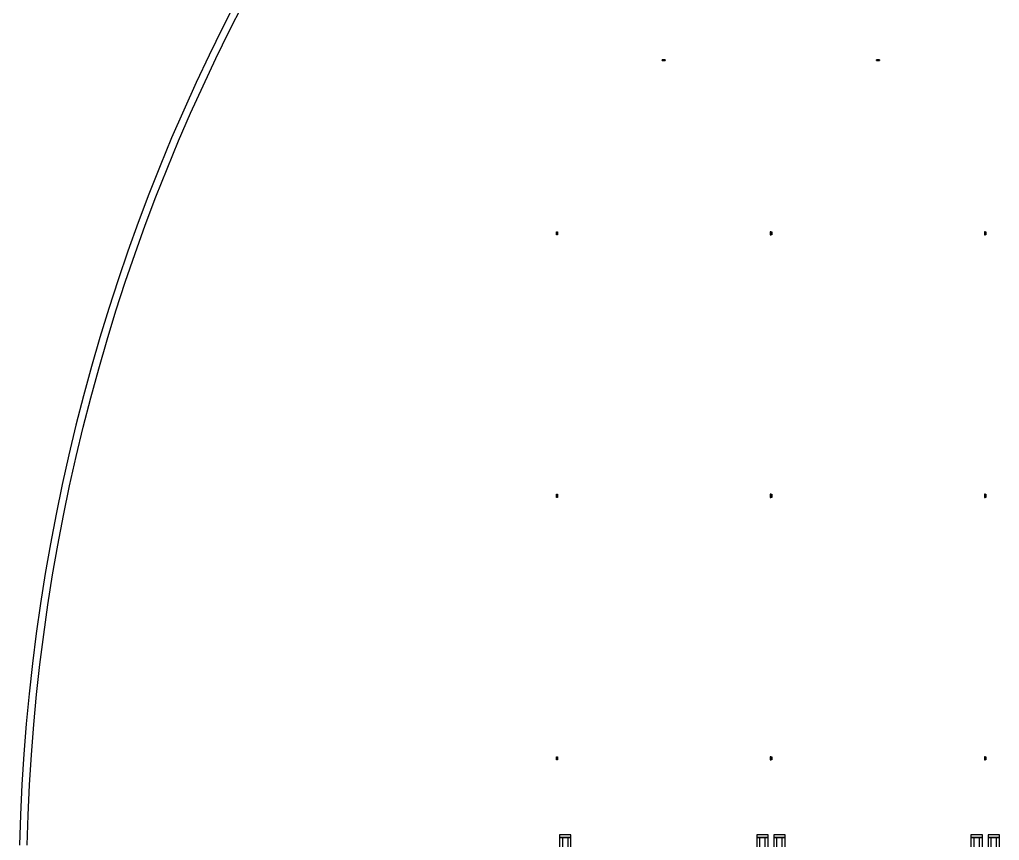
# Model space of a CAD drawing. Extents: x -50899 to 50899, y -48295 to 50898.
# Drawn here: x -50886 to -25050, y 1302 to 22958 of the extents above; entities that cross this region are included whole.
import ezdxf

# ---------------------------------------------------------------- set-up
doc = ezdxf.new("R2010")
doc.units = 0
doc.layers.add('GAP', color=1, linetype='continuous')
doc.layers.add('PIN', color=3, linetype='continuous')

# ---------------------------------------------------------------- blocks, each defined once
blk = doc.blocks.new('C1A')
at = {"layer": 'GAP'}
for points in [[(-100, 41431), (-100, 41511), (-80, 41511), (-80, 41431), (-100, 41431)], [(5550, 41431), (5550, 41511), (5530, 41511), (5530, 41431), (5550, 41431)], [(-100, 34503), (-100, 34583), (-80, 34583), (-80, 34503), (-100, 34503)], [(5550, 34503), (5550, 34583), (5530, 34583), (5530, 34503), (5550, 34503)], [(-100, 27574), (-100, 27654), (-80, 27654), (-80, 27574), (-100, 27574)], [(5550, 27574), (5550, 27654), (5530, 27654), (5530, 27574), (5550, 27574)]]:
    blk.add_lwpolyline(points, dxfattribs=at)
blk = doc.blocks.new('C1AGAP')
for points in [[(2685.85, 46050), (2685.85, 46028), (2685.15, 46028), (2685.15, 46050), (2685.85, 46050)], [(2685.85, 46050.2), (2685.85, 46050), (2764.15, 46050), (2764.15, 46050.2), (2685.85, 46050.2)], [(2685.85, 46028), (2685.85, 46027.8), (2764.15, 46027.8), (2764.15, 46028), (2685.85, 46028)], [(2708.85, 46046), (2708.85, 46045.8), (2741.15, 46045.8), (2741.15, 46046), (2708.85, 46046)], [(2709.55, 46045.8), (2709.55, 46032.2), (2708.85, 46032.2), (2708.85, 46045.8), (2709.55, 46045.8)], [(2708.85, 46032.2), (2708.85, 46032), (2741.15, 46032), (2741.15, 46032.2), (2708.85, 46032.2)], [(2721, 46050.2), (2721, 46050), (2729, 46050), (2729, 46050.2), (2721, 46050.2)], [(2721, 46050), (2723, 46050), (2723, 46050.2), (2721, 46050.2), (2721, 46050)], [(2721, 46046), (2721, 46045.8), (2729, 46045.8), (2729, 46046), (2721, 46046)], [(2721, 46046), (2723, 46046), (2723, 46045.8), (2721, 46045.8), (2721, 46046)], [(2721, 46032.2), (2721, 46032), (2729, 46032), (2729, 46032.2), (2721, 46032.2)], [(2721, 46032), (2723, 46032), (2723, 46032.2), (2721, 46032.2), (2721, 46032)], [(2721, 46028), (2721, 46027.8), (2729, 46027.8), (2729, 46028), (2721, 46028)], [(2721, 46028), (2723, 46028), (2723, 46027.8), (2721, 46027.8), (2721, 46028)], [(2723, 46050), (2726, 46048.6), (2726, 46048.8), (2723, 46050.2), (2723, 46050)], [(2723, 46046), (2726, 46047.4), (2726, 46047.2), (2723, 46045.8), (2723, 46046)], [(2723, 46032), (2726, 46030.6), (2726, 46030.8), (2723, 46032.2), (2723, 46032)], [(2723, 46028), (2726, 46029.4), (2726, 46029.2), (2723, 46027.8), (2723, 46028)], [(2726, 46048.6), (2726.8, 46048.6), (2726.8, 46048.8), (2726, 46048.8), (2726, 46048.6)], [(2726, 46047.4), (2726.8, 46047.4), (2726.8, 46047.2), (2726, 46047.2), (2726, 46047.4)], [(2726, 46030.6), (2726.8, 46030.6), (2726.8, 46030.8), (2726, 46030.8), (2726, 46030.6)], [(2726, 46029.4), (2726.8, 46029.4), (2726.8, 46029.2), (2726, 46029.2), (2726, 46029.4)], [(2726.8, 46046.8), (2727, 46046.8), (2727, 46049.2), (2726.8, 46049.2), (2726.8, 46046.8)], [(2726.8, 46028.8), (2727, 46028.8), (2727, 46031.2), (2726.8, 46031.2), (2726.8, 46028.8)], [(2727, 46049), (2729, 46050), (2729, 46050.2), (2727, 46049.2), (2727, 46049)], [(2727, 46047), (2729, 46046), (2729, 46045.8), (2727, 46046.8), (2727, 46047)], [(2727, 46031), (2729, 46032), (2729, 46032.2), (2727, 46031.2), (2727, 46031)], [(2727, 46029), (2729, 46028), (2729, 46027.8), (2727, 46028.8), (2727, 46029)], [(2740.45, 46045.8), (2740.45, 46032.2), (2741.15, 46032.2), (2741.15, 46045.8), (2740.45, 46045.8)], [(2764.15, 46050), (2764.15, 46028), (2764.85, 46028), (2764.85, 46050), (2764.15, 46050)], [(-25, 25600), (-25, 25525), (275, 25525), (275, 25600), (-25, 25600)], [(-25, 25600), (-25, 25525), (275, 25525), (275, 25600), (-25, 25600)], [(5175, 25600), (5175, 25525), (5475, 25525), (5475, 25600), (5175, 25600)], [(5175, 25600), (5175, 25525), (5475, 25525), (5475, 25600), (5175, 25600)], [(-25, 25525), (-25, 25200), (275, 25200), (275, 25525), (-25, 25525)], [(-25, 25525), (-25, 25200), (275, 25200), (275, 25525), (-25, 25525)], [(5175, 25525), (5175, 25200), (5475, 25200), (5475, 25525), (5175, 25525)], [(5175, 25525), (5175, 25200), (5475, 25200), (5475, 25525), (5175, 25525)]]:
    blk.add_lwpolyline(points)
blk = doc.blocks.new('C1APIN')
for points in [[(2708.85, 46050), (2708.85, 46028), (2685.85, 46028), (2685.85, 46050), (2708.85, 46050)], [(2708.85, 46050), (2708.85, 46046), (2741.15, 46046), (2741.15, 46050), (2708.85, 46050)], [(2708.85, 46032), (2708.85, 46028), (2741.15, 46028), (2741.15, 46032), (2708.85, 46032)], [(2721, 46050), (2721, 46046), (2729, 46046), (2729, 46050), (2721, 46050)], [(2721, 46046), (2723, 46046), (2723, 46050), (2721, 46050), (2721, 46046)], [(2721, 46032), (2721, 46028), (2729, 46028), (2729, 46032), (2721, 46032)], [(2721, 46028), (2723, 46028), (2723, 46032), (2721, 46032), (2721, 46028)], [(2723, 46048), (2726, 46048), (2726, 46048.6), (2723, 46050), (2723, 46048)], [(2723, 46048), (2726, 46048), (2726, 46047.4), (2723, 46046), (2723, 46048)], [(2723, 46030), (2726, 46030), (2726, 46030.6), (2723, 46032), (2723, 46030)], [(2723, 46030), (2726, 46030), (2726, 46029.4), (2723, 46028), (2723, 46030)], [(2726, 46047.4), (2726.8, 46047.4), (2726.8, 46048.6), (2726, 46048.6), (2726, 46047.4)], [(2726, 46029.4), (2726.8, 46029.4), (2726.8, 46030.6), (2726, 46030.6), (2726, 46029.4)], [(2727, 46048), (2729, 46048), (2729, 46050), (2727, 46049), (2727, 46048)], [(2727, 46048), (2729, 46048), (2729, 46046), (2727, 46047), (2727, 46048)], [(2727, 46030), (2729, 46030), (2729, 46032), (2727, 46031), (2727, 46030)], [(2727, 46030), (2729, 46030), (2729, 46028), (2727, 46029), (2727, 46030)], [(2741.15, 46050), (2741.15, 46028), (2764.15, 46028), (2764.15, 46050), (2741.15, 46050)], [(50, 25525), (50, 25200), (200, 25200), (200, 25525), (50, 25525)], [(50, 25525), (50, 25200), (200, 25200), (200, 25525), (50, 25525)], [(5250, 25525), (5250, 25200), (5400, 25200), (5400, 25525), (5250, 25525)], [(5250, 25525), (5250, 25200), (5400, 25200), (5400, 25525), (5250, 25525)]]:
    blk.add_lwpolyline(points)
blk = doc.blocks.new('C1B')
at = {"layer": 'GAP'}
for points in [[(-100, 41431), (-100, 41511), (-80, 41511), (-80, 41431), (-100, 41431)], [(5550, 41431), (5550, 41511), (5530, 41511), (5530, 41431), (5550, 41431)], [(-100, 34503), (-100, 34583), (-80, 34583), (-80, 34503), (-100, 34503)], [(5550, 34503), (5550, 34583), (5530, 34583), (5530, 34503), (5550, 34503)], [(-100, 27574), (-100, 27654), (-80, 27654), (-80, 27574), (-100, 27574)], [(5550, 27574), (5550, 27654), (5530, 27654), (5530, 27574), (5550, 27574)]]:
    blk.add_lwpolyline(points, dxfattribs=at)
blk = doc.blocks.new('C1BGAP')
for points in [[(2685.85, 46050), (2685.85, 46028), (2685.15, 46028), (2685.15, 46050), (2685.85, 46050)], [(2685.85, 46050.2), (2685.85, 46050), (2764.15, 46050), (2764.15, 46050.2), (2685.85, 46050.2)], [(2685.85, 46028), (2685.85, 46027.8), (2764.15, 46027.8), (2764.15, 46028), (2685.85, 46028)], [(2708.85, 46046), (2708.85, 46045.8), (2741.15, 46045.8), (2741.15, 46046), (2708.85, 46046)], [(2709.55, 46045.8), (2709.55, 46032.2), (2708.85, 46032.2), (2708.85, 46045.8), (2709.55, 46045.8)], [(2708.85, 46032.2), (2708.85, 46032), (2741.15, 46032), (2741.15, 46032.2), (2708.85, 46032.2)], [(2721, 46050.2), (2721, 46050), (2729, 46050), (2729, 46050.2), (2721, 46050.2)], [(2721, 46050), (2723, 46050), (2723, 46050.2), (2721, 46050.2), (2721, 46050)], [(2721, 46046), (2721, 46045.8), (2729, 46045.8), (2729, 46046), (2721, 46046)], [(2721, 46046), (2723, 46046), (2723, 46045.8), (2721, 46045.8), (2721, 46046)], [(2721, 46032.2), (2721, 46032), (2729, 46032), (2729, 46032.2), (2721, 46032.2)], [(2721, 46032), (2723, 46032), (2723, 46032.2), (2721, 46032.2), (2721, 46032)], [(2721, 46028), (2721, 46027.8), (2729, 46027.8), (2729, 46028), (2721, 46028)], [(2721, 46028), (2723, 46028), (2723, 46027.8), (2721, 46027.8), (2721, 46028)], [(2723, 46050), (2726, 46048.55), (2726, 46048.75), (2723, 46050.2), (2723, 46050)], [(2723, 46046), (2726, 46047.45), (2726, 46047.25), (2723, 46045.8), (2723, 46046)], [(2723, 46032), (2726, 46030.55), (2726, 46030.75), (2723, 46032.2), (2723, 46032)], [(2723, 46028), (2726, 46029.45), (2726, 46029.25), (2723, 46027.8), (2723, 46028)], [(2726, 46048.55), (2726.8, 46048.55), (2726.8, 46048.75), (2726, 46048.75), (2726, 46048.55)], [(2726, 46047.45), (2726.8, 46047.45), (2726.8, 46047.25), (2726, 46047.25), (2726, 46047.45)], [(2726, 46030.55), (2726.8, 46030.55), (2726.8, 46030.75), (2726, 46030.75), (2726, 46030.55)], [(2726, 46029.45), (2726.8, 46029.45), (2726.8, 46029.25), (2726, 46029.25), (2726, 46029.45)], [(2726.8, 46046.8), (2727, 46046.8), (2727, 46049.2), (2726.8, 46049.2), (2726.8, 46046.8)], [(2726.8, 46028.8), (2727, 46028.8), (2727, 46031.2), (2726.8, 46031.2), (2726.8, 46028.8)], [(2727, 46049), (2729, 46050), (2729, 46050.2), (2727, 46049.2), (2727, 46049)], [(2727, 46047), (2729, 46046), (2729, 46045.8), (2727, 46046.8), (2727, 46047)], [(2727, 46031), (2729, 46032), (2729, 46032.2), (2727, 46031.2), (2727, 46031)], [(2727, 46029), (2729, 46028), (2729, 46027.8), (2727, 46028.8), (2727, 46029)], [(2740.45, 46045.8), (2740.45, 46032.2), (2741.15, 46032.2), (2741.15, 46045.8), (2740.45, 46045.8)], [(2764.15, 46050), (2764.15, 46028), (2764.85, 46028), (2764.85, 46050), (2764.15, 46050)], [(-25, 25600), (-25, 25525), (275, 25525), (275, 25600), (-25, 25600)], [(-25, 25600), (-25, 25525), (275, 25525), (275, 25600), (-25, 25600)], [(5175, 25600), (5175, 25525), (5475, 25525), (5475, 25600), (5175, 25600)], [(5175, 25600), (5175, 25525), (5475, 25525), (5475, 25600), (5175, 25600)], [(-25, 25525), (-25, 25200), (275, 25200), (275, 25525), (-25, 25525)], [(-25, 25525), (-25, 25200), (275, 25200), (275, 25525), (-25, 25525)], [(5175, 25525), (5175, 25200), (5475, 25200), (5475, 25525), (5175, 25525)], [(5175, 25525), (5175, 25200), (5475, 25200), (5475, 25525), (5175, 25525)]]:
    blk.add_lwpolyline(points)
blk = doc.blocks.new('C1BPIN')
for points in [[(2708.85, 46050), (2708.85, 46028), (2685.85, 46028), (2685.85, 46050), (2708.85, 46050)], [(2708.85, 46050), (2708.85, 46046), (2741.15, 46046), (2741.15, 46050), (2708.85, 46050)], [(2708.85, 46032), (2708.85, 46028), (2741.15, 46028), (2741.15, 46032), (2708.85, 46032)], [(2721, 46050), (2721, 46046), (2729, 46046), (2729, 46050), (2721, 46050)], [(2721, 46046), (2723, 46046), (2723, 46050), (2721, 46050), (2721, 46046)], [(2721, 46032), (2721, 46028), (2729, 46028), (2729, 46032), (2721, 46032)], [(2721, 46028), (2723, 46028), (2723, 46032), (2721, 46032), (2721, 46028)], [(2723, 46048), (2726, 46048), (2726, 46048.55), (2723, 46050), (2723, 46048)], [(2723, 46048), (2726, 46048), (2726, 46047.45), (2723, 46046), (2723, 46048)], [(2723, 46030), (2726, 46030), (2726, 46030.55), (2723, 46032), (2723, 46030)], [(2723, 46030), (2726, 46030), (2726, 46029.45), (2723, 46028), (2723, 46030)], [(2726, 46047.45), (2726.8, 46047.45), (2726.8, 46048.55), (2726, 46048.55), (2726, 46047.45)], [(2726, 46029.45), (2726.8, 46029.45), (2726.8, 46030.55), (2726, 46030.55), (2726, 46029.45)], [(2727, 46048), (2729, 46048), (2729, 46050), (2727, 46049), (2727, 46048)], [(2727, 46048), (2729, 46048), (2729, 46046), (2727, 46047), (2727, 46048)], [(2727, 46030), (2729, 46030), (2729, 46032), (2727, 46031), (2727, 46030)], [(2727, 46030), (2729, 46030), (2729, 46028), (2727, 46029), (2727, 46030)], [(2741.15, 46050), (2741.15, 46028), (2764.15, 46028), (2764.15, 46050), (2741.15, 46050)], [(50, 25525), (50, 25200), (200, 25200), (200, 25525), (50, 25525)], [(50, 25525), (50, 25200), (200, 25200), (200, 25525), (50, 25525)], [(5250, 25525), (5250, 25200), (5400, 25200), (5400, 25525), (5250, 25525)], [(5250, 25525), (5250, 25200), (5400, 25200), (5400, 25525), (5250, 25525)]]:
    blk.add_lwpolyline(points)
blk = doc.blocks.new('C1C')
at = {"layer": 'GAP'}
for points in [[(-100, 41431), (-100, 41511), (-80, 41511), (-80, 41431), (-100, 41431)], [(-100, 34503), (-100, 34583), (-80, 34583), (-80, 34503), (-100, 34503)], [(-100, 27574), (-100, 27654), (-80, 27654), (-80, 27574), (-100, 27574)]]:
    blk.add_lwpolyline(points, dxfattribs=at)
blk = doc.blocks.new('C1CGAP')
for points in [[(-25, 25600), (-25, 25525), (275, 25525), (275, 25600), (-25, 25600)], [(-25, 25600), (-25, 25525), (275, 25525), (275, 25600), (-25, 25600)], [(-25, 25525), (-25, 25200), (275, 25200), (275, 25525), (-25, 25525)], [(-25, 25525), (-25, 25200), (275, 25200), (275, 25525), (-25, 25525)]]:
    blk.add_lwpolyline(points)
blk = doc.blocks.new('C1CPIN')
blk.add_lwpolyline([(50, 25525), (50, 25200), (200, 25200), (200, 25525), (50, 25525)])
blk.add_lwpolyline([(50, 25525), (50, 25200), (200, 25200), (200, 25525), (50, 25525)])

msp = doc.modelspace()

# ---------------------------------------------------------------- linework, layer by layer
for points in [[(-45176, 23451), (-45539, 22739), (-45890, 22021), (-46230, 21297), (-46559, 20568), (-46877, 19834), (-47183, 19095), (-47477, 18351), (-47759, 17603), (-48030, 16851), (-48289, 16094), (-48536, 15333), (-48770, 14569), (-48993, 13801), (-49204, 13029), (-49403, 12255), (-49589, 11477), (-49763, 10696), (-49925, 9913), (-50075, 9128), (-50212, 8340), (-50337, 7550), (-50449, 6758), (-50549, 5965), (-50637, 5170), (-50712, 4374), (-50774, 3576), (-50824, 2778), (-50862, 1979), (-50886, 1180)], [(-50686, 1175), (-50662, 1971), (-50624, 2767), (-50575, 3562), (-50512, 4356), (-50438, 5149), (-50351, 5941), (-50251, 6732), (-50139, 7520), (-50015, 8307), (-49878, 9092), (-49729, 9874), (-49568, 10654), (-49394, 11432), (-49209, 12206), (-49011, 12978), (-48801, 13747), (-48579, 14512), (-48345, 15273), (-48099, 16031), (-47841, 16784), (-47572, 17534), (-47290, 18279), (-46997, 19020), (-46693, 19756), (-46376, 20487), (-46049, 21213), (-45710, 21934), (-45360, 22649), (-44998, 23359)]]:
    msp.add_lwpolyline(points)

# ---------------------------------------------------------------- block references
for name, p in [('C1A', (-36625, -24150)), ('C1B', (-30975, -24150)), ('C1C', (-25325, -24150))]:
    msp.add_blockref(name, p)
at = {"layer": 'GAP'}
for name, p in [('C1AGAP', (-36625, -24150)), ('C1BGAP', (-30975, -24150)), ('C1CGAP', (-25325, -24150))]:
    msp.add_blockref(name, p, dxfattribs=at)
at = {"layer": 'PIN'}
for name, p in [('C1APIN', (-36625, -24150)), ('C1BPIN', (-30975, -24150)), ('C1CPIN', (-25325, -24150))]:
    msp.add_blockref(name, p, dxfattribs=at)

doc.saveas('drawing.dxf')
